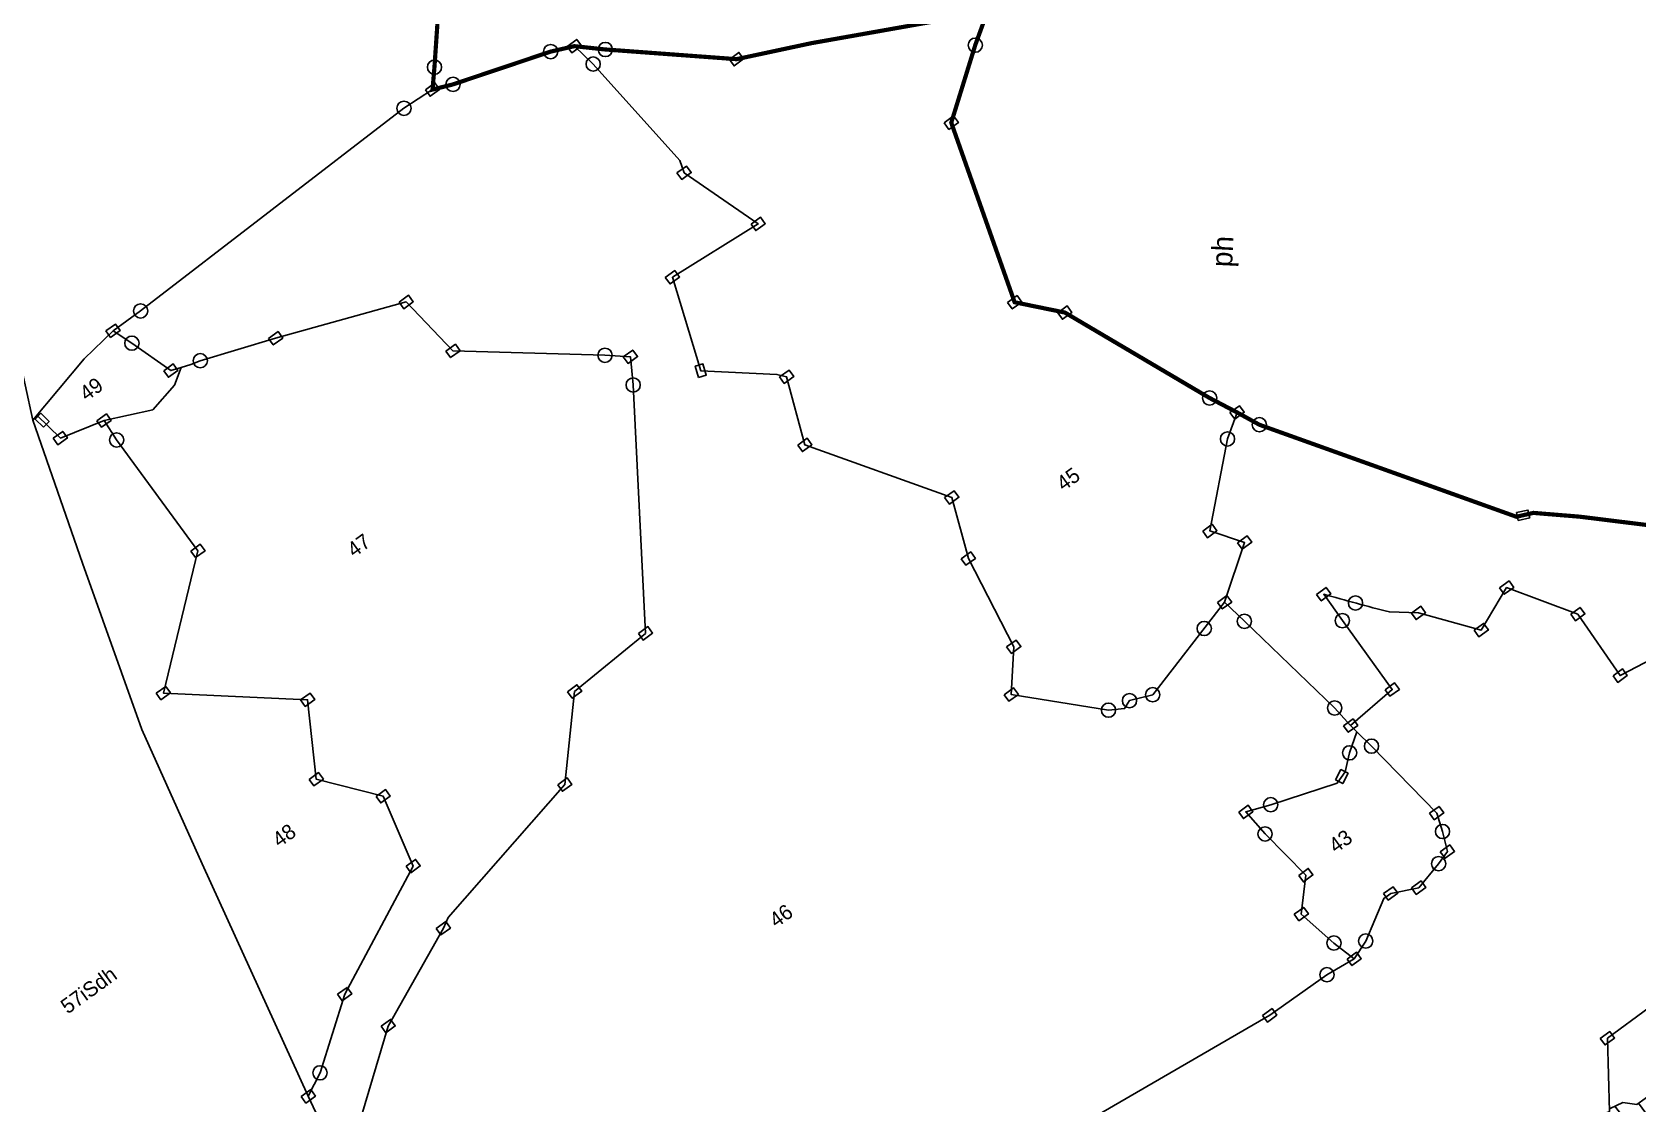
# Model space of a CAD drawing. Header units: metres. Extents: x 346546 to 351487, y 1758892 to 1763629.
# Drawn here: x 349231 to 350198, y 1761798 to 1762444 of the extents above; entities that cross this region are included whole.
import ezdxf

# ---------------------------------------------------------------- set-up
doc = ezdxf.new("R2010")
doc.units = ezdxf.units.M
doc.header["$MEASUREMENT"] = 0
for name, color, linetype in [('POLY_HATCH', 12, 'Continuous'), ('POLY_PARCEL', 6, 'Continuous'), ('POLY_ROAD', 30, 'Continuous'), ('SYM_STONE', 1, 'Continuous'), ('TEXT_MAPOUT', 7, 'Continuous'), ('TEXT_PARCEL', 7, 'Continuous'), ('V_BOUND_LINE', 7, 'Continuous')]:
    doc.layers.add(name, color=color, linetype=linetype)
doc.styles.add('TEXT_MAP', font='')
doc.styles.get('TEXT_MAP').set_extended_font_data('Kruti Dev 050')

# ---------------------------------------------------------------- blocks, each defined once
blk = doc.blocks.new('STONESQUARE')
blk.add_lwpolyline([(-0.7, 0.48), (0.7, 0.48), (0.7, -0.48), (-0.7, -0.48)], close=True)
blk = doc.blocks.new('STONE')
blk.add_circle((0, 0), 0.851)
blk = doc.blocks.new('EWF')
at = {"layer": 'POLY_HATCH'}
h = blk.add_hatch(dxfattribs=at)
h.set_pattern_fill('ZIGZAG', color=256, scale=20, style=0)
h.set_pattern_definition([(0, (-1170191.4383, 2306604.5573), (2.5, 2.5), [2.5, -2.5]), (90, (-1170188.9383, 2306604.5573), (-2.5, 2.5), [2.5, -2.5])])
h.paths.add_polyline_path([(-1169478.41, 2306938.15), (-1169479.64, 2306939.34), (-1169481.29, 2306939.64), (-1169484.44, 2306937.84), (-1169489.39, 2306937.16), (-1169491.42, 2306937.84), (-1169492.77, 2306938.96), (-1169494.19, 2306941.36), (-1169496.07, 2306941.96), (-1169497.49, 2306940.91), (-1169501.09, 2306938.96), (-1169503.42, 2306939.94), (-1169505.89, 2306941.73), (-1169508.44, 2306944.21), (-1169508.92, 2306944.49), (-1169511.17, 2306942.62), (-1169512.97, 2306941.72), (-1169515.37, 2306941.2), (-1169518.22, 2306941.42), (-1169519.87, 2306942.84), (-1169521.82, 2306944.04), (-1169525.5, 2306941.12), (-1169528.42, 2306941.27), (-1169530.45, 2306942.17), (-1169531.57, 2306943.44), (-1169533.52, 2306943.29), (-1169536.75, 2306939.92), (-1169540.89, 2306938.14), (-1169543.23, 2306940.5), (-1169544.58, 2306940.2), (-1169548.41, 2306937.88), (-1169552.61, 2306937.13), (-1169556.36, 2306938.78), (-1169560.33, 2306939.83), (-1169562.65, 2306937.88), (-1169566.25, 2306937.66), (-1169569.78, 2306938.33), (-1169572.33, 2306940.35), (-1169573.08, 2306937.28), (-1169566.4, 2306915.41), (-1169562.13, 2306913.76), (-1169559.95, 2306915.71), (-1169558.9, 2306917.8), (-1169554.53, 2306914.28), (-1169548.15, 2306912.63), (-1169543.5, 2306915.85), (-1169543.05, 2306919.45), (-1169539.98, 2306916), (-1169535.86, 2306915.03), (-1169530.16, 2306915.85), (-1169528.4, 2306921.38), (-1169525.93, 2306918.68), (-1169520.75, 2306917.18), (-1169519.1, 2306919.66), (-1169516.55, 2306916.73), (-1169513.33, 2306915.69), (-1169508.91, 2306915.69), (-1169507.15, 2306918.46), (-1169506.78, 2306922.2), (-1169505.28, 2306919.13), (-1169502.65, 2306917.41), (-1169496.58, 2306917.93), (-1169495.9, 2306922.05), (-1169492.9, 2306916.81), (-1169487.2, 2306914.41), (-1169481.92, 2306915.4), (-1169480.95, 2306920.95), (-1169479.82, 2306917.65), (-1169477.2, 2306915.7), (-1169470.07, 2306913.38), (-1169463.92, 2306915.85), (-1169463.32, 2306918.17), (-1169463.47, 2306922.37), (-1169462.69, 2306928.45), (-1169460.82, 2306926.95), (-1169455.05, 2306926.2), (-1169453.7, 2306928.52), (-1169453.77, 2306933.54), (-1169452.27, 2306931.29), (-1169450.4, 2306930.55), (-1169448.67, 2306932.72), (-1169447.77, 2306930.85), (-1169446.12, 2306928.37), (-1169444.1, 2306928), (-1169441.85, 2306930.62), (-1169441.62, 2306929.05), (-1169438.7, 2306926.05), (-1169435.38, 2306926.69), (-1169436.65, 2306924.67), (-1169436.58, 2306920.77), (-1169435.75, 2306920.1), (-1169433.2, 2306918.23), (-1169434.55, 2306917.4), (-1169435.9, 2306913.66), (-1169436.65, 2306907.78), (-1169434.93, 2306904.64), (-1169431.4, 2306900.59), (-1169428.78, 2306900.74), (-1169423.64, 2306902.68), (-1169424.05, 2306896.7), (-1169421.65, 2306893.32), (-1169416.76, 2306891.42), (-1169410.69, 2306895.69), (-1169409.64, 2306889.77), (-1169407.84, 2306887.6), (-1169406.19, 2306884.98), (-1169401.29, 2306884.95), (-1169395.44, 2306887.64), (-1169393.79, 2306887.42), (-1169391.16, 2306883.45), (-1169388.16, 2306880.75), (-1169380.51, 2306878.96), (-1169379.24, 2306879.18), (-1169375.49, 2306880.83), (-1169372.48, 2306883.49), (-1169369.85, 2306886.79), (-1169367.83, 2306891.88), (-1169368.73, 2306898.18), (-1169367, 2306897.65), (-1169366.25, 2306900.53), (-1169373.07, 2306919.26), (-1169376.3, 2306917.8), (-1169380.35, 2306916.67), (-1169383.38, 2306916.88), (-1169384.73, 2306915), (-1169386.16, 2306910.66), (-1169388.78, 2306909.68), (-1169390.43, 2306910.51), (-1169391.56, 2306911.78), (-1169393.43, 2306912.08), (-1169398.08, 2306909.76), (-1169402.28, 2306910.58), (-1169403.86, 2306913.05), (-1169405.3, 2306913.75), (-1169408.53, 2306912.55), (-1169411.45, 2306913.75), (-1169413.25, 2306916.44), (-1169413.93, 2306918.99), (-1169416.4, 2306918.39), (-1169419.18, 2306919.21), (-1169420.83, 2306920.64, -0.007657), (-1169421.82, 2306927.64), (-1169424.89, 2306928.02), (-1169425.42, 2306928.02), (-1169427.07, 2306929.67), (-1169428.12, 2306935.81), (-1169432.39, 2306936.5), (-1169433.36, 2306937.91), (-1169434.94, 2306938.43), (-1169435.54, 2306940.3), (-1169437.07, 2306941.46), (-1169439.54, 2306941.01), (-1169442.76, 2306941.16), (-1169444.41, 2306942.13), (-1169445.61, 2306943.41), (-1169446.81, 2306945.5), (-1169448.84, 2306945.8), (-1169450.19, 2306944.53), (-1169452.06, 2306944.45), (-1169453.86, 2306944.98), (-1169456.11, 2306945.73), (-1169456.97, 2306945.86), (-1169459.21, 2306943.09), (-1169461.76, 2306941.22), (-1169464.54, 2306941.3), (-1169466.56, 2306942.49), (-1169468.74, 2306944.14), (-1169470.54, 2306944.07), (-1169473.09, 2306939.95), (-1169475.94, 2306938.15)])
blk.add_lwpolyline([(-1169481.29, 2306939.64), (-1169479.64, 2306939.34), (-1169478.41, 2306938.15), (-1169475.94, 2306938.15)], dxfattribs=at)
at = {"layer": 'POLY_PARCEL'}
for points in [[(-1169585.79, 2307116.71), (-1169578.84, 2307132.52), (-1169570.88, 2307152.29), (-1169565.96, 2307168.01), (-1169562.77, 2307194.66), (-1169561.42, 2307212.85), (-1169562.29, 2307234.08)], [(-1169585.79, 2307116.71), (-1169576.53, 2307119.05), (-1169571.75, 2307119.74)], [(-1169571.75, 2307119.74), (-1169567.69, 2307119.74), (-1169528, 2307120.94), (-1169523.93, 2307120.75)], [(-1169567.71, 2307111.42), (-1169568.95, 2307111.84), (-1169570.79, 2307117.23), (-1169571.75, 2307119.74)], [(-1169606.46, 2307031.92), (-1169600.47, 2307061.86), (-1169596.89, 2307079.09), (-1169591, 2307099.37), (-1169585.79, 2307116.71)], [(-1169578.91, 2307111.68), (-1169584.37, 2307113.03), (-1169585.03, 2307116.9)], [(-1169507.16, 2307115.03), (-1169506.59, 2307111.98), (-1169504.97, 2307096.58), (-1169505.4, 2307095.09), (-1169501.81, 2307084.94), (-1169513.85, 2307085.78), (-1169517.65, 2307074.74), (-1169510.54, 2307069.05), (-1169509.76, 2307068.15), (-1169512.78, 2307060.27), (-1169502.22, 2307044.91), (-1169504.9, 2307037.81), (-1169506.68, 2307026.1), (-1169510.27, 2307021.64), (-1169501.95, 2307013.32), (-1169500.28, 2307012.36), (-1169499.25, 2307012.78), (-1169496.59, 2307011.73), (-1169483.15, 2307015.66)], [(-1169578.91, 2307111.68), (-1169579.05, 2307108.92), (-1169578.95, 2307092.48), (-1169592.25, 2307081.13), (-1169578.75, 2307070.38), (-1169583.48, 2307062.08), (-1169578.19, 2307055.75), (-1169580.18, 2307046.89), (-1169595.77, 2307039.28), (-1169603.68, 2307033.37), (-1169606.46, 2307031.92)], [(-1169567.71, 2307111.42), (-1169569.62, 2307110.18), (-1169573.44, 2307109.3), (-1169578.91, 2307111.68)], [(-1169608.32, 2307022.2), (-1169605.44, 2307024.19), (-1169593.81, 2307033.14), (-1169581.61, 2307038.75), (-1169580.4, 2307039.44), (-1169559.79, 2307044.17), (-1169552.33, 2307052.5), (-1169541.39, 2307053.17), (-1169525.19, 2307078.09), (-1169523.48, 2307081.02), (-1169525.84, 2307082.94), (-1169540.25, 2307094.01), (-1169541.36, 2307102.02), (-1169556.53, 2307107.64), (-1169565.4, 2307110.74), (-1169566.58, 2307111.03), (-1169567.71, 2307111.42)], [(-1169483.15, 2307015.66), (-1169477.03, 2307020.04), (-1169479.59, 2307023.59), (-1169471.43, 2307031.27), (-1169468.65, 2307033.17)], [(-1169606.46, 2307031.92), (-1169608.32, 2307022.2)], [(-1169479.58, 2306994.89), (-1169479.9, 2306997.71), (-1169482.57, 2307012.42), (-1169483.15, 2307015.66)], [(-1169479.58, 2306994.89), (-1169479.41, 2306993.85)], [(-1169495.58, 2306972.03), (-1169496.43, 2306974.99), (-1169497.56, 2306980.08), (-1169494.4, 2306983.53), (-1169495.46, 2306990.38), (-1169495.78, 2306993.86), (-1169492.86, 2306992.81), (-1169484.93, 2306990.26), (-1169483.33, 2306990.79), (-1169481.59, 2306992.32), (-1169479.41, 2306993.85)], [(-1169479.41, 2306993.85), (-1169479.01, 2306991.43), (-1169477.38, 2306980.39), (-1169478.11, 2306978.2), (-1169479.04, 2306975.91), (-1169480.74, 2306975.35), (-1169484.35, 2306974.42), (-1169487.46, 2306975.83), (-1169488.48, 2306975.83), (-1169493.21, 2306972.96), (-1169495.58, 2306972.03)], [(-1169495.58, 2306972.03), (-1169499.33, 2306972.41), (-1169507.71, 2306972.48), (-1169558.08, 2306977.57), (-1169561.66, 2306978.12), (-1169568.11, 2306979.97), (-1169585.68, 2306984.76), (-1169587.33, 2306983.01), (-1169589.08, 2306969.27), (-1169618.86, 2306969.06), (-1169622.63, 2306969.06)], [(-1169458.09, 2306946.79), (-1169476.62, 2306946.63), (-1169481.54, 2306939.38), (-1169497.52, 2306942.52), (-1169498.87, 2306942.9), (-1169519.9, 2306946.46), (-1169520.84, 2306946.67), (-1169543.81, 2306943), (-1169554.99, 2306939.92), (-1169557, 2306939.01), (-1169566.11, 2306941.41), (-1169574.04, 2306949.97), (-1169576.49, 2306951.88), (-1169578.03, 2306948.43), (-1169582.66, 2306935.5), (-1169592.63, 2306931.81), (-1169597.56, 2306929.52), (-1169599.53, 2306928.51), (-1169620.47, 2306925.95), (-1169624.36, 2306925.21), (-1169628.62, 2306930.53), (-1169631.49, 2306934.3), (-1169633.19, 2306936.81)]]:
    blk.add_lwpolyline(points, dxfattribs=at)
blk.add_lwpolyline([(-1169417.43, 2306921.63), (-1169414.61, 2306923.66), (-1169408.28, 2306926.75), (-1169395.38, 2306931.51), (-1169392.45, 2306932.55), (-1169394.91, 2306934.9), (-1169415.69, 2306951.13), (-1169414.33, 2306952.42), (-1169412.5, 2306956.49), (-1169413.54, 2306962.92), (-1169424.71, 2306968.39), (-1169428.84, 2306972.83), (-1169434.7, 2306978.63), (-1169450, 2306980.86), (-1169449.79, 2306989.79), (-1169454.82, 2306997.34), (-1169460.26, 2306994.99), (-1169460.26, 2306994.99), (-1169465.12, 2307001.05), (-1169467.87, 2307003.18, -0.007846), (-1169472.99, 2307009.5), (-1169473.04, 2307005.63), (-1169473.04, 2306995.46), (-1169479.58, 2306994.89)], format="xyb", dxfattribs=at)
at = {"layer": 'POLY_ROAD'}
blk.add_lwpolyline([(-1169637.8, 2307048.13, -0.000766), (-1169637.39, 2307076.75, 0.000594)], format="xyb", dxfattribs=at)
at = {"layer": 'V_BOUND_LINE', "const_width": 0.5}
blk.add_lwpolyline([(-1169434.73, 2306991.6), (-1169442.78, 2306999.09), (-1169447, 2307002.7), (-1169448.92, 2307003.52), (-1169467.35, 2307030.41), (-1169468.65, 2307033.17), (-1169470.3, 2307036.49), (-1169478.33, 2307054.9), (-1169482.47, 2307059.41), (-1169476.03, 2307081.24), (-1169468.28, 2307087.07), (-1169464.79, 2307089.44), (-1169484, 2307098.73), (-1169492.37, 2307102.42), (-1169504.39, 2307112.54), (-1169507.16, 2307115.03), (-1169509.83, 2307116.16), (-1169521.58, 2307119.82), (-1169523.93, 2307120.75), (-1169522.17, 2307122.79), (-1169506.66, 2307141.43)], dxfattribs=at)
at = {"layer": 'SYM_STONE'}
for name, p in [('STONE', (-1169522.17, 2307122.79)), ('STONE', (-1169528, 2307120.94)), ('STONESQUARE', (-1169523.93, 2307120.75)), ('STONESQUARE', (-1169571.75, 2307119.74)), ('STONE', (-1169567.69, 2307119.74)), ('STONE', (-1169521.58, 2307119.82)), ('STONE', (-1169570.79, 2307117.23)), ('STONE', (-1169509.83, 2307116.16)), ('STONESQUARE', (-1169507.16, 2307115.03)), ('STONESQUARE', (-1169584.37, 2307113.03)), ('STONESQUARE', (-1169578.91, 2307111.68)), ('STONESQUARE', (-1169568.95, 2307111.84)), ('STONE', (-1169565.4, 2307110.74)), ('STONE', (-1169506.59, 2307111.98)), ('STONE', (-1169504.39, 2307112.54)), ('STONE', (-1169579.05, 2307108.92)), ('STONESQUARE', (-1169556.53, 2307107.64)), ('STONESQUARE', (-1169541.36, 2307102.02)), ('STONESQUARE', (-1169492.37, 2307102.42)), ('STONESQUARE', (-1169540.25, 2307094.01)), ('STONESQUARE', (-1169505.4, 2307095.09)), ('STONESQUARE', (-1169578.95, 2307092.48)), ('STONE', (-1169468.28, 2307087.07)), ('STONESQUARE', (-1169513.85, 2307085.78)), ('STONESQUARE', (-1169501.81, 2307084.94)), ('STONE', (-1169525.84, 2307082.94)), ('STONESQUARE', (-1169592.25, 2307081.13)), ('STONESQUARE', (-1169523.48, 2307081.02)), ('STONESQUARE', (-1169476.03, 2307081.24)), ('STONE', (-1169525.19, 2307078.09)), ('STONESQUARE', (-1169578.75, 2307070.38)), ('STONESQUARE', (-1169509.76, 2307068.15)), ('STONESQUARE', (-1169583.48, 2307062.08)), ('STONESQUARE', (-1169512.78, 2307060.27)), ('STONESQUARE', (-1169482.47, 2307059.41)), ('STONESQUARE', (-1169578.19, 2307055.75)), ('STONESQUARE', (-1169478.33, 2307054.9)), ('STONESQUARE', (-1169552.33, 2307052.5)), ('STONESQUARE', (-1169541.39, 2307053.17)), ('STONESQUARE', (-1169580.18, 2307046.89)), ('STONESQUARE', (-1169559.79, 2307044.17)), ('STONESQUARE', (-1169502.22, 2307044.91)), ('STONESQUARE', (-1169595.77, 2307039.28)), ('STONESQUARE', (-1169581.61, 2307038.75)), ('STONESQUARE', (-1169504.9, 2307037.81)), ('STONE', (-1169470.3, 2307036.49)), ('STONE', (-1169603.68, 2307033.37)), ('STONESQUARE', (-1169593.81, 2307033.14)), ('STONESQUARE', (-1169468.65, 2307033.17)), ('STONESQUARE', (-1169606.46, 2307031.92)), ('STONE', (-1169471.43, 2307031.27)), ('STONE', (-1169467.35, 2307030.41)), ('STONESQUARE', (-1169506.68, 2307026.1)), ('STONESQUARE', (-1169479.59, 2307023.59)), ('STONESQUARE', (-1169510.27, 2307021.64)), ('STONESQUARE', (-1169477.03, 2307020.04)), ('STONESQUARE', (-1169483.15, 2307015.66)), ('STONE', (-1169501.95, 2307013.32)), ('STONE', (-1169486.96, 2307014.54)), ('STONE', (-1169499.25, 2307012.78)), ('STONE', (-1169496.59, 2307011.73)), ('STONE', (-1169482.57, 2307012.42)), ('STONESQUARE', (-1169472.99, 2307009.5)), ('STONE', (-1169473.04, 2307005.63)), ('STONE', (-1169470.53, 2307006.42)), ('STONESQUARE', (-1169465.12, 2307001.05)), ('STONE', (-1169479.9, 2306997.71)), ('STONESQUARE', (-1169454.82, 2306997.34)), ('STONESQUARE', (-1169479.58, 2306994.89)), ('STONESQUARE', (-1169473.04, 2306995.46)), ('STONESQUARE', (-1169460.26, 2306994.99)), ('STONESQUARE', (-1169495.78, 2306993.86)), ('STONE', (-1169492.86, 2306992.81)), ('STONE', (-1169481.59, 2306992.32)), ('STONE', (-1169495.46, 2306990.38)), ('STONE', (-1169479.01, 2306991.43)), ('STONESQUARE', (-1169449.79, 2306989.79)), ('STONESQUARE', (-1169494.4, 2306983.53)), ('STONESQUARE', (-1169450, 2306980.86)), ('STONESQUARE', (-1169497.56, 2306980.08)), ('STONESQUARE', (-1169477.38, 2306980.39)), ('STONE', (-1169478.11, 2306978.2)), ('STONE', (-1169496.43, 2306974.99)), ('STONESQUARE', (-1169487.46, 2306975.83)), ('STONE', (-1169480.74, 2306975.35)), ('STONESQUARE', (-1169479.04, 2306975.91)), ('STONE', (-1169493.21, 2306972.96)), ('STONESQUARE', (-1169484.35, 2306974.42)), ('STONESQUARE', (-1169507.71, 2306972.48)), ('STONE', (-1169499.33, 2306972.41)), ('STONESQUARE', (-1169495.58, 2306972.03)), ('STONESQUARE', (-1169476.62, 2306946.63))]:
    blk.add_blockref(name, p, dxfattribs=at)
for p, rotation in [((-1169584.89, 2307116.04), 99.66053231929372), ((-1169517.65, 2307074.74), 70.99885125559955), ((-1169448.16, 2307003.19), 336.8283931899701), ((-1169484.01, 2306990.56), 26.83107397288883)]:
    blk.add_blockref('STONESQUARE', p, dxfattribs=dict(at, rotation=rotation))
at = {"layer": 'TEXT_MAPOUT', "style": 'TEXT_MAP'}
blk.add_text('ph', height=2.5, rotation=51.3096, dxfattribs=at).set_placement((-1169458.99, 2307047.56))
at = {"layer": 'TEXT_PARCEL', "style": 'TEXT_MAP'}
for s, p in [('49', (-1169579.28, 2307114.73)), ('47', (-1169564.33, 2307080.86)), ('48', (-1169591.87, 2307058)), ('57iSdh', (-1169624.03, 2307056.68)), ('45', (-1169491.01, 2307037.64)), ('46', (-1169549.39, 2307015.44)), ('43', (-1169490.01, 2306983.5))]:
    blk.add_text(s, height=1.8, dxfattribs=at).set_placement(p)

msp = doc.modelspace()

# ---------------------------------------------------------------- block references
at = {"xscale": 5.041252822007001, "yscale": 5.041252822007001, "zscale": 5.041252822007001, "rotation": 35.86383004001718}
msp.add_blockref('EWF', (11941568.87, -4209152.04), dxfattribs=at)

doc.saveas('drawing.dxf')
